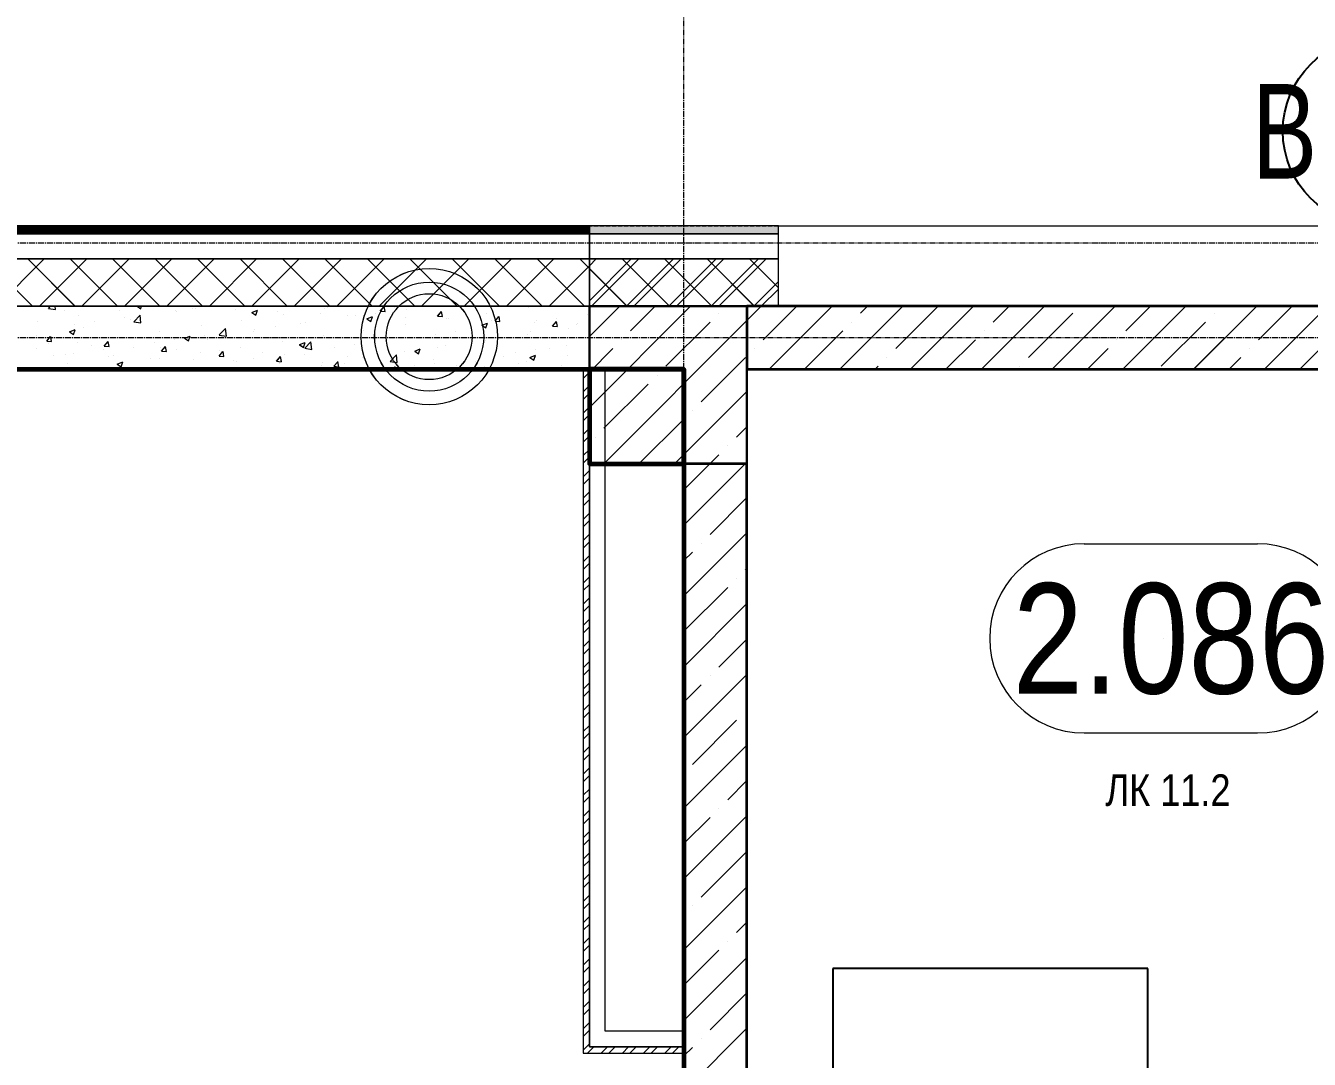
# Model space of a CAD drawing. Header units: millimetres. Extents: x 470010 to 1231400, y -134005 to 421770.
# Drawn here: x 694985 to 699058, y 4600 to 7879 of the extents above; entities that cross this region are included whole.
import ezdxf
from ezdxf.enums import TextEntityAlignment as Align

# ---------------------------------------------------------------- set-up
doc = ezdxf.new("R2010")
doc.units = ezdxf.units.MM
for name, pattern in [('CENTER2', [28.575, 19.05, -3.175, 3.175, -3.175]), ('DASHED', [19.05, 12.7, -6.35]), ('HIDDEN2', [4.7625, 3.175, -1.5875])]:
    doc.linetypes.add(name, pattern=pattern)
doc.layers.get('Defpoints').update_dxf_attribs({"color": 140})
for name, color, linetype, lineweight in [('0) шп потолок', 3, 'Continuous', 60), ('A-Wall-Open', 31, 'Continuous', 5), ('АР_Area', 5, 'Continuous', 5), ('АР_Витраж марка', 140, 'Continuous', 9), ('АР_Колонны', 70, 'Continuous', 30), ('АР_Стены ГКЛ', 1, 'Continuous', 15), ('АР_Стены ЖБ', 7, 'Continuous', 35), ('АР_Стены ПЕНОблок', 52, 'Continuous', 20), ('АР_Тонкая', 254, 'Continuous', 5), ('АР_Утеплитель', 31, 'Continuous', 0), ('АР_Штриховка', 8, 'Continuous', 0)]:
    doc.layers.add(name, color=color, linetype=linetype, lineweight=lineweight)
doc.layers.add('АР_Делит', color=120, linetype='Continuous', lineweight=0, plot=False)
doc.layers.add('РД_Витраж_проем', color=80, linetype='Continuous', lineweight=0, plot=False)
doc.layers.add('РД_Оси_100', color=7, linetype='Continuous', lineweight=0, true_color=0x525252)
doc.styles.add('Arial_09', font='ARIALN.TTF', dxfattribs={"width": 0.9})
doc.styles.add('style1', font='ARIALN.TTF')

# ---------------------------------------------------------------- blocks, each defined once
blk = doc.blocks.new('СОШ_2200_АР_ОСИ_М100_28.05.24')
at = {"layer": 'АР_Делит', "color": 251, "linetype": 'DASHED', "true_color": 0x636466}
blk.add_lwpolyline([(-355, 13145), (-355, 100855), (37145, 100855), (37145, 129155), (72745, 129155), (72745, 135155), (114955, 135155), (114955, -355)], dxfattribs=at)
at = {"layer": 'РД_Оси_100', "color": 251, "linetype": 'CENTER2', "true_color": 0x636466}
blk.add_line((24200, -6155), (24200, 139938.679), dxfattribs=at)
for points in [[(119910, 100950), (119410, 100800), (-5454.958, 100800), (-5954.958, 100950)], [(119910, 100350), (119410, 100500), (-5454.958, 100500), (-5954.958, 100350)]]:
    blk.add_lwpolyline(points, dxfattribs=at)
blk = doc.blocks.new('MOK-МаркаПом_овал_ареал')
for p, q in [((-2.75, 3), (2.75, 3)), ((-2.75, -3), (2.75, -3))]:
    blk.add_line(p, q)
for centre, radius, start, end in [((-2.75, 0), 3, 90, 270), ((2.75, 0), 3, 270, 90), ((-3.75, 0), 3.5, 0, 0.001)]:
    blk.add_arc(centre, radius, start, end)
at = {"color": 0, "style": 'style1'}
blk.add_attdef('АР-ПОМЕЩЕНИЕ:НОМЕР', text='', height=3.5, dxfattribs=at).set_placement((0, 0), align=Align.MIDDLE)
at = {"layer": 'Defpoints', "color": 2, "style": 'style1'}
blk.add_attdef('АР-ПОМЕЩЕНИЕ:НАИМЕНОВАНИЕ', text='', height=1, dxfattribs=at).set_placement((-0.094, -4.814), align=Align.MIDDLE)
blk = doc.blocks.new('МаркаВитража1')
at = {"layer": 'Defpoints'}
blk.add_circle((0, 0), 3, dxfattribs=at)
at = {"color": 0, "linetype": 'ByBlock', "lineweight": -2, "style": 'Arial_09', "width": 0.9}
blk.add_attdef('АР-ОКНО:НАИМЕНОВАНИЕ', text='', height=3, dxfattribs=at).set_placement((0, 0), align=Align.MIDDLE)
blk = doc.blocks.new('A$C9108343f')
at = {"layer": 'АР_Стены ГКЛ', "linetype": 'Continuous', "lineweight": 0, "true_color": 0x000000}
h = blk.add_hatch(dxfattribs=at)
h.set_pattern_fill('ANSI31', color=18, scale=15, style=0)
h.set_pattern_definition([(45, (-63444.083, -115658.25), (-33.67596, 33.67596), [])])
h.paths.add_polyline_path([(31035, 104985), (31055, 105005), (31055, 107155), (31035, 107155)], flags=0)
h = blk.add_hatch(dxfattribs=at)
h.set_pattern_fill('ANSI31', color=18, scale=15, style=0)
h.set_pattern_definition([(45, (-63444.083, -115658.25), (-33.67596, 33.67596), [])])
h.paths.add_polyline_path([(31355, 104985), (31355, 105005), (31055, 105005), (31035, 104985)], flags=0)
at = {"layer": 'АР_Штриховка', "linetype": 'Continuous', "lineweight": 0, "true_color": 0x000000}
h = blk.add_hatch(dxfattribs=at)
h.set_pattern_fill('_U', color=18, style=0, pattern_type=0)
h.set_pattern_definition([(360, (-63444.0832, -115658.2497), (3e-10, 1), [])])
h.paths.add_polyline_path([(31055, 107610), (31055, 107585), (31655, 107585), (31655, 107610)], flags=0)
h.paths.add_polyline_path([(35455, 107610), (35455, 107585), (44325, 107585), (44300, 107610)], flags=0)
h = blk.add_hatch(dxfattribs=at)
h.set_pattern_fill('ANSI37', color=18, scale=30, style=0)
h.set_pattern_definition([(45, (-63444.08, -115658.25), (-67.35192, 67.35192), []), (135, (-63444.08, -115658.25), (-67.35192, -67.35192), [])])
h.paths.add_polyline_path([(31055, 107505), (31055, 107355), (31655, 107355), (31655, 107505)], flags=0)
h.paths.add_polyline_path([(35455, 107505), (35455, 107355), (44555, 107355), (44405, 107505)], flags=0)
at = {"color": 18, "true_color": 0x000000}
for p, q in [((32826.9, 105254), (31826.9, 105254)), ((31826.9, 105254), (31826.9, 104854)), ((32826.9, 104854), (32826.9, 105254))]:
    blk.add_line(p, q, dxfattribs=at)
at = {"layer": '0) шп потолок'}
blk.add_lwpolyline([(13363.4, 97803.7), (13363.4, 107155.2), (31355, 107155.2), (31355, 97803.7)], dxfattribs=at)
blk.add_lwpolyline([(31355, 107155.2), (31055, 107155.2), (31055, 106855), (31355, 106855)], close=True, dxfattribs=at)
at = {"layer": 'A-Wall-Open', "color": 18, "linetype": 'Continuous', "lineweight": 15, "true_color": 0x000000}
for p, q in [((31655, 107610), (35455, 107610)), ((31655, 107355), (35455, 107355))]:
    blk.add_line(p, q, dxfattribs=at)
at = {"layer": 'АР_Делит', "color": 18, "true_color": 0x000000}
for p, q in [((31555, 97755), (31555, 107155)), ((31555, 107155), (35555, 107155)), ((31555, 97755), (31555, 107155)), ((31555, 107155), (35555, 107155))]:
    blk.add_line(p, q, dxfattribs=at)
for radius in [216.3, 173, 136.2]:
    blk.add_circle((30546.9, 107258.4), radius, dxfattribs=at)
at = {"layer": 'АР_Колонны', "color": 18, "linetype": 'HIDDEN2', "lineweight": 25, "true_color": 0x000000}
for p, q in [((31055, 107355), (31555, 107355)), ((31055, 106855), (31055, 107355)), ((31555, 107355), (31555, 106855)), ((31555, 106855), (31055, 106855))]:
    blk.add_line(p, q, dxfattribs=at)
at = {"layer": 'АР_Колонны', "color": 18, "linetype": 'Continuous', "lineweight": 15, "true_color": 0x000000}
for p, q in [((31555, 107355), (31055, 107355)), ((31055, 107355), (31055, 106855)), ((31555, 107355), (31055, 107355)), ((31055, 107355), (31055, 106855)), ((31555, 106855), (31555, 107355)), ((31555, 106855), (31555, 107355)), ((31055, 106855), (31555, 106855)), ((31055, 106855), (31555, 106855))]:
    blk.add_line(p, q, dxfattribs=at)
at = {"layer": 'АР_Стены ГКЛ', "color": 18, "linetype": 'Continuous', "lineweight": 5, "true_color": 0x000000}
for p, q in [((31055, 107155), (31035, 107155)), ((31035, 107155), (31035, 104985)), ((31105, 107155), (31055, 107155)), ((31055, 107155), (31055, 105005)), ((31055, 105005), (31055, 107155)), ((31105, 105055), (31105, 107155)), ((31355, 105055), (31105, 105055)), ((31355, 105005), (31355, 105055)), ((31035, 104985), (31355, 104985)), ((31055, 105005), (31355, 105005)), ((31355, 105005), (31055, 105005)), ((31355, 104985), (31355, 105005))]:
    blk.add_line(p, q, dxfattribs=at)
at = {"layer": 'АР_Стены ЖБ', "color": 18, "linetype": 'Continuous', "lineweight": 30, "true_color": 0x000000}
for p, q in [((31555, 107355), (31055, 107355)), ((31055, 107355), (31055, 106855)), ((31555, 106855), (31555, 107355)), ((31055, 106855), (31555, 106855))]:
    blk.add_line(p, q, dxfattribs=at)
at = {"layer": 'АР_Стены ЖБ', "color": 18, "linetype": 'Continuous', "lineweight": 35, "true_color": 0x000000}
for p, q in [((31555, 107355), (31555, 107155)), ((35755, 107355), (31555, 107355)), ((31555, 107155), (35555, 107155)), ((31555, 106855), (31355, 106855)), ((31355, 106855), (31355, 97805)), ((31555, 97805), (31555, 106855))]:
    blk.add_line(p, q, dxfattribs=at)
at = {"layer": 'АР_Стены ПЕНОблок', "color": 18, "linetype": 'Continuous', "lineweight": 20, "true_color": 0x000000}
for p, q in [((31055, 107355), (11455, 107355)), ((31055, 107155), (31055, 107355)), ((11455, 107155), (31055, 107155))]:
    blk.add_line(p, q, dxfattribs=at)
at = {"layer": 'АР_Тонкая', "color": 18, "linetype": 'Continuous', "lineweight": 5, "true_color": 0x000000}
for p, q in [((31055, 107610), (11455, 107610)), ((31055, 107585), (31055, 107610)), ((31055, 107610), (31055, 107585)), ((31655, 107610), (31055, 107610)), ((31655, 107585), (31655, 107610)), ((31055, 107585), (11455, 107585)), ((11455, 107585), (31055, 107585)), ((31055, 107505), (31055, 107585)), ((31055, 107585), (31055, 107505)), ((31655, 107585), (31055, 107585)), ((31055, 107585), (31655, 107585)), ((31655, 107505), (31655, 107585)), ((11455, 107505), (31055, 107505)), ((31055, 107505), (31655, 107505))]:
    blk.add_line(p, q, dxfattribs=at)
at = {"layer": 'АР_Утеплитель', "color": 18, "linetype": 'Continuous', "lineweight": 0, "true_color": 0x000000}
for p, q in [((31055, 107505), (11455, 107505)), ((31055, 107355), (31055, 107505)), ((31055, 107505), (31055, 107355)), ((31655, 107505), (31055, 107505)), ((31655, 107355), (31655, 107505)), ((11455, 107355), (31055, 107355)), ((31055, 107355), (31655, 107355))]:
    blk.add_line(p, q, dxfattribs=at)
at = {"layer": 'АР_Штриховка', "color": 18, "linetype": 'Continuous', "lineweight": 0, "true_color": 0x000000}
for p, q in [((11455, 107609.8), (31055, 107609.8)), ((11455, 107608.8), (31055, 107608.8)), ((11455, 107607.8), (31055, 107607.8)), ((11455, 107606.8), (31055, 107606.8)), ((11455, 107605.8), (31055, 107605.8)), ((11455, 107604.8), (31055, 107604.8)), ((11455, 107603.8), (31055, 107603.8)), ((11455, 107602.8), (31055, 107602.8)), ((11455, 107601.8), (31055, 107601.8)), ((11455, 107600.8), (31055, 107600.8)), ((11455, 107599.8), (31055, 107599.8)), ((11455, 107598.8), (31055, 107598.8)), ((11455, 107597.8), (31055, 107597.8)), ((11455, 107596.8), (31055, 107596.8)), ((11455, 107595.8), (31055, 107595.8)), ((11455, 107594.8), (31055, 107594.8)), ((11455, 107593.8), (31055, 107593.8)), ((11455, 107592.8), (31055, 107592.8)), ((11455, 107591.8), (31055, 107591.8)), ((11455, 107590.8), (31055, 107590.8)), ((11455, 107589.8), (31055, 107589.8)), ((11455, 107588.8), (31055, 107588.8)), ((11455, 107587.8), (31055, 107587.8)), ((11455, 107586.8), (31055, 107586.8)), ((11455, 107585.8), (31055, 107585.8)), ((29288.5, 107355), (29138.5, 107505)), ((29175.8, 107355), (29325.8, 107505)), ((29423.2, 107355), (29273.2, 107505)), ((29310.6, 107355), (29460.6, 107505)), ((29557.9, 107355), (29407.9, 107505)), ((29445.3, 107355), (29595.3, 107505)), ((29692.6, 107355), (29542.6, 107505)), ((29580, 107355), (29730, 107505)), ((29827.3, 107355), (29677.3, 107505)), ((29714.7, 107355), (29864.7, 107505)), ((29962, 107355), (29812, 107505)), ((29849.4, 107355), (29999.4, 107505)), ((30096.7, 107355), (29946.7, 107505)), ((29984.1, 107355), (30134.1, 107505)), ((30231.4, 107355), (30081.4, 107505)), ((30118.8, 107355), (30268.8, 107505)), ((30366.1, 107355), (30216.1, 107505)), ((30253.5, 107355), (30403.5, 107505)), ((30500.8, 107355), (30350.8, 107505)), ((30388.2, 107355), (30538.2, 107505)), ((30635.5, 107355), (30485.5, 107505)), ((30522.9, 107355), (30672.9, 107505)), ((30770.2, 107355), (30620.2, 107505)), ((30657.6, 107355), (30807.6, 107505)), ((30904.9, 107355), (30754.9, 107505)), ((30792.3, 107355), (30942.3, 107505)), ((31039.6, 107355), (30889.6, 107505)), ((30927, 107355), (31055, 107483)), ((31055, 107474.4), (31024.3, 107505)), ((29338.6, 107347.8), (29345.5, 107355)), ((29338.7, 107347.7), (29361.3, 107344.2)), ((29361.3, 107344.3), (29360, 107355)), ((29620, 107355), (29631.7, 107347.1)), ((29631.7, 107347.1), (29634.4, 107355)), ((29659.7, 107354.7), (29659.7, 107354.7)), ((29795.3, 107348.9), (29795.3, 107348.9)), ((29804.4, 107348.7), (29804.4, 107348.7)), ((30213.9, 107346.4), (30213.9, 107346.4)), ((30214.8, 107355), (30224.6, 107354.1)), ((30224.8, 107354.2), (30224.7, 107355)), ((30391.6, 107339.5), (30403.8, 107354.1)), ((30407, 107338.3), (30404.1, 107354.2)), ((30435.3, 107350.4), (30435.3, 107350.4)), ((30861.6, 107350.3), (30861.6, 107350.3)), ((29305.3, 107306.7), (29305.3, 107306.7)), ((29388.7, 107342.5), (29388.7, 107342.5)), ((29435.7, 107324.5), (29435.7, 107324.5)), ((29484.2, 107306.6), (29484.2, 107306.6)), ((29564, 107340.8), (29564, 107340.8)), ((29580.4, 107319.2), (29580.4, 107319.2)), ((29597.7, 107312.2), (29597.7, 107312.2)), ((29609.7, 107305.8), (29629.5, 107326.4)), ((29609.8, 107305.7), (29632.3, 107302.2)), ((29632.4, 107302.3), (29629.6, 107326.4)), ((29740.8, 107340.4), (29740.8, 107340.4)), ((29745.8, 107337.6), (29745.8, 107337.6)), ((29930.8, 107343.2), (29930.8, 107343.2)), ((29951.5, 107309.4), (29951.5, 107309.4)), ((29984.1, 107335.3), (29996.8, 107326.8)), ((29984.2, 107335.5), (30002, 107342.3)), ((29996.8, 107326.8), (30001.9, 107342.1)), ((30066.4, 107337.5), (30066.4, 107337.5)), ((30083.5, 107328.5), (30083.5, 107328.5)), ((30202, 107331.7), (30202, 107331.7)), ((30287.2, 107325), (30287.2, 107325)), ((30314.4, 107324.5), (30314.4, 107324.5)), ((30337.6, 107326), (30337.6, 107326)), ((30349.2, 107315.1), (30367, 107322)), ((30349.2, 107315), (30361.8, 107306.4)), ((30361.8, 107306.4), (30367, 107321.8)), ((30378, 107332.9), (30378, 107332.9)), ((30391.6, 107339.5), (30406.7, 107338.2)), ((30473.2, 107320.3), (30473.2, 107320.3)), ((30474.2, 107345.5), (30474.2, 107345.5)), ((30573.7, 107323.6), (30586, 107338.2)), ((30573.7, 107323.6), (30588.9, 107322.3)), ((30589.2, 107322.3), (30586.3, 107338.2)), ((30601.4, 107315), (30601.4, 107315)), ((30608.8, 107314.6), (30608.8, 107314.6)), ((30729.7, 107331.3), (30729.7, 107331.3)), ((30744.4, 107308.8), (30744.4, 107308.8)), ((30755.9, 107307.7), (30768.2, 107322.3)), ((30755.9, 107307.7), (30771.1, 107306.3)), ((30771.4, 107306.4), (30768.4, 107322.3)), ((30888, 107308.6), (30888, 107308.6)), ((30938.1, 107291.7), (30950.4, 107306.3)), ((30953.6, 107290.4), (30950.6, 107306.4)), ((30951.6, 107317), (30951.6, 107317)), ((31047.8, 107329.7), (31047.8, 107329.7)), ((29405.7, 107273.7), (29418.3, 107265.2)), ((29405.8, 107273.9), (29423.5, 107280.7)), ((29418.3, 107265.2), (29423.5, 107280.5)), ((29420.6, 107298.2), (29420.6, 107298.2)), ((29449.5, 107286.8), (29449.5, 107286.8)), ((29692.8, 107275.3), (29692.8, 107275.3)), ((29823.2, 107293.2), (29823.2, 107293.2)), ((29880.8, 107263.7), (29900.6, 107284.4)), ((29903.4, 107260.3), (29900.6, 107284.4)), ((29990.9, 107274.1), (29990.9, 107274.1)), ((29994.2, 107282.3), (29994.2, 107282.3)), ((30057.8, 107290.7), (30057.8, 107290.7)), ((30139.1, 107299.6), (30139.1, 107299.6)), ((30154, 107303.4), (30154, 107303.4)), ((30339.1, 107278.1), (30339.1, 107278.1)), ((30471, 107297.1), (30471, 107297.1)), ((30567.8, 107266.5), (30567.8, 107266.5)), ((30631.4, 107274.8), (30631.4, 107274.8)), ((30714.2, 107294.6), (30726.8, 107286.1)), ((30714.3, 107294.8), (30732.1, 107301.6)), ((30726.8, 107286.1), (30732, 107301.4)), ((30727.6, 107287.5), (30727.6, 107287.5)), ((30858.6, 107265.8), (30858.6, 107265.8)), ((30869.2, 107275.2), (30869.2, 107275.2)), ((30880, 107303.1), (30880, 107303.1)), ((30938.1, 107291.7), (30953.3, 107290.4)), ((30989, 107283.6), (30989, 107283.6)), ((31015.6, 107297.4), (31015.6, 107297.4)), ((31017.4, 107300.6), (31017.4, 107300.6)), ((29301.4, 107261.3), (29301.4, 107261.3)), ((29333.7, 107244.1), (29345.9, 107258.7)), ((29333.7, 107244.1), (29348.9, 107242.8)), ((29339, 107236.3), (29339, 107236.3)), ((29349.1, 107242.8), (29346.2, 107258.8)), ((29432.6, 107240), (29432.6, 107240)), ((29474.6, 107230.6), (29474.6, 107230.6)), ((29515.9, 107228.2), (29528.1, 107242.8)), ((29515.9, 107228.2), (29531.1, 107226.8)), ((29531.3, 107226.9), (29528.4, 107242.8)), ((29560.9, 107256.3), (29560.9, 107256.3)), ((29610.2, 107224.9), (29610.2, 107224.9)), ((29674, 107240.2), (29674, 107240.2)), ((29698.1, 107212.2), (29710.3, 107226.8)), ((29713.5, 107211), (29710.6, 107226.9)), ((29737.6, 107248.6), (29737.6, 107248.6)), ((29770.7, 107253.4), (29783.3, 107244.9)), ((29770.8, 107253.6), (29788.6, 107260.4)), ((29783.4, 107244.8), (29788.5, 107260.2)), ((29833.8, 107261.2), (29833.8, 107261.2)), ((29842.8, 107248.7), (29842.8, 107248.7)), ((29880.8, 107263.6), (29903.4, 107260.1)), ((29948.4, 107224.9), (29948.4, 107224.9)), ((30080.4, 107243.9), (30080.4, 107243.9)), ((30135.7, 107233), (30148.4, 107224.5)), ((30135.8, 107233.2), (30153.6, 107240)), ((30148.4, 107224.5), (30153.5, 107239.9)), ((30151.9, 107221.7), (30171.6, 107242.3)), ((30174.5, 107218.2), (30171.7, 107242.3)), ((30210.8, 107261.8), (30210.8, 107261.8)), ((30247.6, 107224.3), (30247.6, 107224.3)), ((30311.2, 107232.7), (30311.2, 107232.7)), ((30407.4, 107245.3), (30407.4, 107245.3)), ((30573, 107224.3), (30573, 107224.3)), ((30598.3, 107230.5), (30598.3, 107230.5)), ((30721.1, 107249.7), (30721.1, 107249.7)), ((30726.6, 107246.7), (30726.6, 107246.7)), ((30981, 107229.5), (30981, 107229.5)), ((29302.2, 107222.1), (29302.2, 107222.1)), ((29353.8, 107198), (29353.8, 107198)), ((29392.6, 107202.2), (29392.6, 107202.2)), ((29417.4, 107206.4), (29417.4, 107206.4)), ((29513.6, 107219.1), (29513.6, 107219.1)), ((29528.2, 107196.5), (29528.2, 107196.5)), ((29546.6, 107197.9), (29546.6, 107197.9)), ((29663.8, 107190.7), (29663.8, 107190.7)), ((29689.7, 107190.7), (29689.7, 107190.7)), ((29694.7, 107223.3), (29694.7, 107223.3)), ((29698.1, 107212.2), (29713.3, 107210.9)), ((29745.8, 107219.1), (29745.8, 107219.1)), ((29799.3, 107185), (29799.3, 107185)), ((29820.1, 107208.6), (29820.1, 107208.6)), ((29880.3, 107196.3), (29892.5, 107210.9)), ((29880.3, 107196.3), (29895.4, 107195)), ((29881.4, 107213.4), (29881.4, 107213.4)), ((29895.7, 107195), (29892.8, 107210.9)), ((29991, 107190.5), (29991, 107190.5)), ((30017, 107207.7), (30017, 107207.7)), ((30062.4, 107180.4), (30074.7, 107195)), ((30077.9, 107179.1), (30074.9, 107195)), ((30087.2, 107203.2), (30087.2, 107203.2)), ((30151.9, 107221.6), (30174.5, 107218.1)), ((30152.6, 107202), (30152.6, 107202)), ((30288.2, 107196.2), (30288.2, 107196.2)), ((30336, 107193.5), (30336, 107193.5)), ((30422.9, 107179.7), (30442.7, 107200.3)), ((30423.7, 107190.5), (30423.7, 107190.5)), ((30424.8, 107198.9), (30424.8, 107198.9)), ((30445.6, 107176.2), (30442.8, 107200.3)), ((30467.9, 107212.6), (30467.9, 107212.6)), ((30500.8, 107212.7), (30513.4, 107204.2)), ((30500.9, 107212.9), (30518.6, 107219.7)), ((30513.4, 107204.2), (30518.6, 107219.5)), ((30559.3, 107184.8), (30559.3, 107184.8)), ((30660.8, 107187.3), (30660.8, 107187.3)), ((30782, 107194), (30782, 107194)), ((30821.2, 107208.4), (30821.2, 107208.4)), ((30865.8, 107192.3), (30878.4, 107183.8)), ((30865.9, 107192.5), (30883.7, 107199.4)), ((30878.5, 107183.8), (30883.6, 107199.2)), ((30884.8, 107216.8), (30884.8, 107216.8)), ((30930.1, 107219.4), (30930.1, 107219.4)), ((30985.9, 107199.1), (30985.9, 107199.1)), ((29398.4, 107172.4), (29398.4, 107172.4)), ((29429.5, 107155.4), (29429.5, 107155.4)), ((29557.3, 107171.5), (29569.9, 107162.9)), ((29557.4, 107171.6), (29575.2, 107178.5)), ((29557.8, 107171.7), (29557.8, 107171.7)), ((29569.9, 107162.9), (29575.1, 107178.3)), ((29767, 107161), (29767, 107161)), ((29927.4, 107182.2), (29927.4, 107182.2)), ((29932.1, 107155), (29940.2, 107158.1)), ((29934.9, 107179.3), (29934.9, 107179.3)), ((29939.1, 107155), (29940.1, 107157.9)), ((30062.4, 107180.4), (30077.6, 107179)), ((30070.5, 107173.6), (30070.5, 107173.6)), ((30077.3, 107159.4), (30077.3, 107159.4)), ((30206.1, 107167.8), (30206.1, 107167.8)), ((30207.7, 107177.3), (30207.7, 107177.3)), ((30244.6, 107164.4), (30256.9, 107179)), ((30244.6, 107164.4), (30259.8, 107163.1)), ((30260.1, 107163.1), (30257.1, 107179.1)), ((30276.7, 107173.4), (30276.7, 107173.4)), ((30341.7, 107162.1), (30341.7, 107162.1)), ((30423, 107179.5), (30445.6, 107176)), ((30432.3, 107155), (30439.1, 107163.1)), ((30440.8, 107155), (30439.3, 107163.1)), ((30477.3, 107156.4), (30477.3, 107156.4)), ((30501, 107166.3), (30501, 107166.3)), ((30564.6, 107174.7), (30564.6, 107174.7)), ((30633.8, 107168.5), (30633.8, 107168.5)), ((30694.9, 107179), (30694.9, 107179)), ((30710.7, 107155), (30713.8, 107158.2)), ((30714.3, 107155), (30713.9, 107158.2)), ((30723.5, 107162.2), (30723.5, 107162.2)), ((30830.5, 107173.3), (30830.5, 107173.3)), ((30855.5, 107181.2), (30855.5, 107181.2)), ((30966.1, 107167.6), (30966.1, 107167.6))]:
    blk.add_line(p, q, dxfattribs=at)
at = {"layer": 'АР_Штриховка', "color": 18, "linetype": 'Continuous', "lineweight": 5, "true_color": 0x000000}
for p, q in [((31055, 107258.5), (31151.5, 107355)), ((31055, 107033.9), (31376, 107355)), ((31185.4, 107276.6), (31263.8, 107355)), ((31555, 107309.4), (31600.5, 107355)), ((31606.3, 107248.5), (31712.8, 107355)), ((31625, 107155), (31825, 107355)), ((31849.5, 107155), (32049.5, 107355)), ((31915, 107332.7), (31937.3, 107355)), ((32027.3, 107220.5), (32161.8, 107355)), ((32074, 107155), (32274, 107355)), ((32298.5, 107155), (32498.5, 107355)), ((32336, 107304.7), (32386.3, 107355)), ((32523, 107155), (32723, 107355)), ((32747.6, 107155), (32947.6, 107355)), ((32756.9, 107276.6), (32835.3, 107355)), ((32972.1, 107155), (33172.1, 107355)), ((33177.9, 107248.5), (33284.3, 107355)), ((33196.6, 107155), (33396.6, 107355)), ((31100.5, 106855), (31555, 107309.4)), ((31466, 107332.7), (31466, 107332.7)), ((32448.2, 107192.4), (32588.5, 107332.7)), ((33037.5, 107332.7), (33037.5, 107332.7)), ((31297.6, 107164.4), (31437.9, 107304.7)), ((31737.3, 107155), (31858.9, 107276.6)), ((31886.9, 107304.7), (31886.9, 107304.7)), ((32307.9, 107276.6), (32307.9, 107276.6)), ((32869.2, 107164.4), (33009.5, 107304.7)), ((33308.8, 107155), (33430.4, 107276.6)), ((31157.3, 107248.5), (31157.3, 107248.5)), ((32186.3, 107155), (32279.8, 107248.5)), ((32728.8, 107248.5), (32728.8, 107248.5)), ((31055, 107146.2), (31129.2, 107220.5)), ((31409.9, 107052.1), (31550.2, 107192.4)), ((31578.3, 107220.5), (31578.3, 107220.5)), ((31999.2, 107192.4), (31999.2, 107192.4)), ((32635.3, 107155), (32700.8, 107220.5)), ((33084.3, 107155), (33121.7, 107192.4)), ((33149.8, 107220.5), (33149.8, 107220.5)), ((31961.8, 107155), (31971.1, 107164.4)), ((32420.2, 107164.4), (32420.2, 107164.4)), ((31101.2, 106967.9), (31241.5, 107108.2)), ((31269.6, 107136.3), (31269.6, 107136.3)), ((31325, 106855), (31555, 107084.9)), ((31381.8, 107024), (31381.8, 107024)), ((31213.4, 106855.7), (31353.7, 106996)), ((31073.1, 106939.8), (31073.1, 106939.8)), ((31522.1, 106939.8), (31555, 106972.7)), ((31494.1, 106911.8), (31494.1, 106911.8)), ((31437.3, 106855), (31466, 106883.7)), ((31549.5, 106855), (31555, 106860.4)), ((31355, 106660.4), (31549.5, 106855)), ((31355, 106772.7), (31437.3, 106855)), ((31437.9, 106631.2), (31555, 106748.2)), ((31355, 106435.9), (31555, 106635.9)), ((31355, 106548.2), (31381.8, 106575)), ((31409.9, 106603.1), (31409.9, 106603.1)), ((31550.2, 106518.9), (31555, 106523.7)), ((31355, 106323.7), (31494.1, 106462.8)), ((31522.1, 106490.8), (31522.1, 106490.8)), ((31355, 106211.4), (31555, 106411.4)), ((31466, 106210.2), (31555, 106299.2)), ((31355, 105986.9), (31555, 106186.9)), ((31437.9, 106182.1), (31437.9, 106182.1)), ((31355, 106099.2), (31409.9, 106154.1)), ((31550.2, 106069.9), (31550.2, 106069.9)), ((31381.8, 105901.5), (31522.1, 106041.8)), ((31355, 105762.4), (31555, 105962.4)), ((31494.1, 105789.3), (31555, 105850.1)), ((31466, 105761.2), (31466, 105761.2)), ((31355, 105537.9), (31555, 105737.9)), ((31355, 105650.1), (31437.9, 105733.1)), ((31409.9, 105480.6), (31550.2, 105620.9)), ((31355, 105313.4), (31555, 105513.4)), ((31381.8, 105452.5), (31381.8, 105452.5)), ((31522.1, 105368.3), (31555, 105401.1)), ((31355, 105201.1), (31466, 105312.2)), ((31494.1, 105340.2), (31494.1, 105340.2)), ((31355, 105088.9), (31555, 105288.9)), ((31437.9, 105059.6), (31555, 105176.6)), ((31355, 104864.4), (31555, 105064.4)), ((31409.9, 105031.5), (31409.9, 105031.5)), ((31355, 104976.6), (31381.8, 105003.5))]:
    blk.add_line(p, q, dxfattribs=at)
at = {"layer": 'РД_Витраж_проем', "color": 18, "linetype": 'Continuous', "lineweight": 15, "true_color": 0x000000}
for p, q in [((31655, 107610), (35455, 107610)), ((31655, 107355), (35455, 107355))]:
    blk.add_line(p, q, dxfattribs=at)
at = {"layer": 'АР_Area', "color": 18, "linetype": 'Continuous', "lineweight": 15, "true_color": 0x000000, "xscale": 100, "yscale": 100, "zscale": 100}
blk.add_blockref('MOK-МаркаПом_овал_ареал', (32900.1, 106301.3), dxfattribs=at).add_auto_attribs({'АР-ПОМЕЩЕНИЕ:НОМЕР': '2.086', 'АР-ПОМЕЩЕНИЕ:НАИМЕНОВАНИЕ': 'ЛК 11.2'})
at = {"layer": 'АР_Витраж марка', "color": 18, "linetype": 'Continuous', "lineweight": 15, "true_color": 0x000000, "xscale": 100, "yscale": 100, "zscale": 100}
blk.add_blockref('МаркаВитража1', (33555, 107910), dxfattribs=at).add_auto_attribs({'АР-ОКНО:НАИМЕНОВАНИЕ': 'Вт-11'})
at = {"layer": 'РД_Оси_100'}
blk.add_blockref('СОШ_2200_АР_ОСИ_М100_28.05.24', (7155, 6755), dxfattribs=at)
at = {"layer": 'Defpoints', "color": 18, "true_color": 0x000000, "style": 'style1'}
for p in [(143949.3, 316089.1), (143975, 281639.5), (143890.4, 273244.7), (143840, 264276.8), (143967.8, 254892.4), (12252, 104178.1), (12382.6, 96023.1)]:
    blk.add_attdef('АР-ПОМЕЩЕНИЕ:НАИМЕНОВАНИЕ', text='', height=100, dxfattribs=at).set_placement(p, align=Align.MIDDLE)
at = {"layer": 'Defpoints', "color": 18, "true_color": 0x000000, "style": 'style1', "flags": 8}
for p in [(143951.3, 279099.1), (143848.3, 269251.1), (143875.3, 260094.2), (144049.7, 250824.7), (163419.3, 238153.4), (155897.5, 237966), (183037.2, 237966), (143342.9, 237876.2)]:
    blk.add_attdef('АР-ПОМЕЩЕНИЕ:НАИМЕНОВАНИЕ', text='', height=100, dxfattribs=at).set_placement(p, align=Align.MIDDLE)

msp = doc.modelspace()

# ---------------------------------------------------------------- hatches: boundary and pattern name
at = {"layer": '0) шп потолок'}
h = msp.add_hatch(dxfattribs=at)
h.set_pattern_fill('ANSI31', color=3, scale=333)
h.paths.add_polyline_path([(714593.57, 6788.758), (712723.57, 6788.758), (712723.57, 6488.758), (712473.57, 6488.758), (712473.57, 3788.758), (712473.57, 2938.758), (712723.57, 2938.758), (712723.57, 2438.758), (712473.57, 2438.758), (712473.57, -2461.242), (712723.57, -2461.242), (712723.57, -2961.242), (714593.57, -2961.242)])
h.paths.add_polyline_path([(712753.57, 6599.212, -1), (712999.455, 6599.212, -1)], flags=16)
h.paths.add_polyline_path([(718363.57, -3011.242), (718273.57, -3011.242), (714593.57, -3011.242), (712723.57, -2961.242), (712723.57, -2989.526), (711945.1, -2989.526), (711323.57, -2961.242), (710019.577, -2961.242), (708193.571, -2961.242), (706723.57, -2961.242), (706223.57, -2961.242), (706223.57, -2811.242), (704923.57, -2811.242), (704883.7, -2811.242), (704523.57, -2811.242), (702823.57, -2811.242), (701473.57, -2811.242), (697285.158, -2811.242), (697273.57, -2822.83), (697273.57, -3061.242), (696773.57, -3061.242), (696773.57, -2811.242), (696273.57, -2811.242), (694673.57, -2811.242), (692773.57, -2811.242), (692773.57, -3211.242), (692773.57, -4811.242), (692773.57, -6211.242), (693537.728, -6211.242), (695721.755, -6211.242), (696873.57, -6211.242), (697073.57, -6211.242), (697073.57, -5011.242), (700673.57, -5011.242), (702713.57, -5011.242), (704009.577, -5011.242), (706223.57, -5011.242), (706723.573, -5011.242), (708123.57, -5011.242), (709453.57, -5011.242), (709683.57, -5011.242), (710983.57, -5011.242), (712223.57, -5011.242), (712773.57, -5011.242), (714142.501, -5011.242), (718363.57, -5011.242), (718363.57, -4711.242)])
h.paths.add_polyline_path([(717877.889, -3302.242), (717877.889, -3085.57), (718297.563, -3085.57), (718297.563, -3302.242)], flags=16)
h.paths.add_polyline_path([(717876.889, -4728.57), (718296.563, -4728.57), (718296.563, -4945.242), (717876.889, -4945.242)], flags=16)
at = {"layer": 'АР_Стены ГКЛ', "linetype": 'Continuous', "lineweight": 0, "true_color": 0x000000}
h = msp.add_hatch(dxfattribs=at)
h.set_pattern_fill('ANSI31', color=18, scale=15, style=0)
h.set_pattern_definition([(45, (602274.53, -216024.49), (-33.67596, 33.67596), [])])
h.paths.add_polyline_path([(696753.57, 4618.758), (696773.57, 4638.758), (696773.57, 6788.758), (696753.57, 6788.758)], flags=0)
h = msp.add_hatch(dxfattribs=at)
h.set_pattern_fill('ANSI31', color=18, scale=15, style=0)
h.set_pattern_definition([(45, (602274.53, -216024.49), (-33.67596, 33.67596), [])])
h.paths.add_polyline_path([(697073.57, 4618.758), (697073.57, 4638.758), (696773.57, 4638.758), (696753.57, 4618.758)], flags=0)
at = {"layer": 'АР_Штриховка', "linetype": 'Continuous', "lineweight": 0, "true_color": 0x000000}
h = msp.add_hatch(dxfattribs=at)
h.set_pattern_fill('_U', color=18, style=0, pattern_type=0)
h.set_pattern_definition([(360, (602274.5291, -216024.4918), (3e-10, 1), [])])
h.paths.add_polyline_path([(696773.57, 7243.758), (696773.57, 7218.758), (697373.57, 7218.758), (697373.57, 7243.758)], flags=0)
h.paths.add_polyline_path([(701173.57, 7243.758), (701173.57, 7218.758), (710043.57, 7218.758), (710018.57, 7243.758)], flags=0)
h = msp.add_hatch(dxfattribs=at)
h.set_pattern_fill('ANSI37', color=18, scale=30, style=0)
h.set_pattern_definition([(45, (602274.53, -216024.49), (-67.35192, 67.35192), []), (135, (602274.53, -216024.49), (-67.35192, -67.35192), [])])
h.paths.add_polyline_path([(696773.57, 7138.758), (696773.57, 6988.758), (697373.57, 6988.758), (697373.57, 7138.758)], flags=0)
h.paths.add_polyline_path([(701173.57, 7138.758), (701173.57, 6988.758), (710273.57, 6988.758), (710123.57, 7138.758)], flags=0)

# ---------------------------------------------------------------- linework, layer by layer
at = {"color": 18, "true_color": 0x000000}
for p, q in [((698545.561, 4887.719), (697545.561, 4887.719)), ((697545.561, 4887.719), (697545.561, 4487.719)), ((698545.561, 4487.719), (698545.561, 4887.719))]:
    msp.add_line(p, q, dxfattribs=at)
at = {"layer": '0) шп потолок'}
msp.add_lwpolyline([(679082.014, -2562.566), (679082.014, 6788.994), (697073.57, 6788.994), (697073.57, -2562.566)], dxfattribs=at)
msp.add_lwpolyline([(697073.57, 6788.994), (696773.57, 6788.994), (696773.57, 6488.758), (697073.57, 6488.758)], close=True, dxfattribs=at)
at = {"layer": 'A-Wall-Open', "color": 18, "linetype": 'Continuous', "lineweight": 15, "true_color": 0x000000}
for p, q in [((697373.57, 7243.758), (701173.57, 7243.758)), ((697373.57, 6988.758), (701173.57, 6988.758))]:
    msp.add_line(p, q, dxfattribs=at)
at = {"layer": 'АР_Делит', "color": 18, "true_color": 0x000000}
for p, q in [((697273.57, -2611.242), (697273.57, 6788.758)), ((697273.57, 6788.758), (701273.57, 6788.758)), ((697273.57, -2611.242), (697273.57, 6788.758)), ((697273.57, 6788.758), (701273.57, 6788.758))]:
    msp.add_line(p, q, dxfattribs=at)
for radius in [216.336, 173.036, 136.212]:
    msp.add_circle((696265.49, 6892.145), radius, dxfattribs=at)
at = {"layer": 'АР_Колонны', "color": 18, "linetype": 'HIDDEN2', "lineweight": 25, "true_color": 0x000000}
for p, q in [((696773.57, 6988.758), (697273.57, 6988.758)), ((696773.57, 6488.758), (696773.57, 6988.758)), ((697273.57, 6988.758), (697273.57, 6488.758)), ((697273.57, 6488.758), (696773.57, 6488.758))]:
    msp.add_line(p, q, dxfattribs=at)
at = {"layer": 'АР_Колонны', "color": 18, "linetype": 'Continuous', "lineweight": 15, "true_color": 0x000000}
for p, q in [((697273.57, 6988.758), (696773.57, 6988.758)), ((696773.57, 6988.758), (696773.57, 6488.758)), ((697273.57, 6988.758), (696773.57, 6988.758)), ((696773.57, 6988.758), (696773.57, 6488.758)), ((697273.57, 6488.758), (697273.57, 6988.758)), ((697273.57, 6488.758), (697273.57, 6988.758)), ((696773.57, 6488.758), (697273.57, 6488.758)), ((696773.57, 6488.758), (697273.57, 6488.758))]:
    msp.add_line(p, q, dxfattribs=at)
at = {"layer": 'АР_Стены ГКЛ', "color": 18, "linetype": 'Continuous', "lineweight": 5, "true_color": 0x000000}
for p, q in [((696773.57, 6788.758), (696753.57, 6788.758)), ((696753.57, 6788.758), (696753.57, 4618.758)), ((696823.57, 6788.758), (696773.57, 6788.758)), ((696773.57, 6788.758), (696773.57, 4638.758)), ((696773.57, 4638.758), (696773.57, 6788.758)), ((696823.57, 4688.758), (696823.57, 6788.758)), ((697073.57, 4688.758), (696823.57, 4688.758)), ((697073.57, 4638.758), (697073.57, 4688.758)), ((696753.57, 4618.758), (697073.57, 4618.758)), ((696773.57, 4638.758), (697073.57, 4638.758)), ((697073.57, 4638.758), (696773.57, 4638.758)), ((697073.57, 4618.758), (697073.57, 4638.758))]:
    msp.add_line(p, q, dxfattribs=at)
at = {"layer": 'АР_Стены ЖБ', "color": 18, "linetype": 'Continuous', "lineweight": 30, "true_color": 0x000000}
for p, q in [((697273.57, 6988.758), (696773.57, 6988.758)), ((696773.57, 6988.758), (696773.57, 6488.758)), ((697273.57, 6488.758), (697273.57, 6988.758)), ((696773.57, 6488.758), (697273.57, 6488.758))]:
    msp.add_line(p, q, dxfattribs=at)
at = {"layer": 'АР_Стены ЖБ', "color": 18, "linetype": 'Continuous', "lineweight": 35, "true_color": 0x000000}
for p, q in [((697273.57, 6988.758), (697273.57, 6788.758)), ((701473.57, 6988.758), (697273.57, 6988.758)), ((697273.57, 6788.758), (701273.57, 6788.758)), ((697273.57, 6488.758), (697073.57, 6488.758)), ((697073.57, 6488.758), (697073.57, -2561.242)), ((697273.57, -2561.242), (697273.57, 6488.758))]:
    msp.add_line(p, q, dxfattribs=at)
at = {"layer": 'АР_Стены ПЕНОблок', "color": 18, "linetype": 'Continuous', "lineweight": 20, "true_color": 0x000000}
for p, q in [((696773.57, 6988.758), (677173.57, 6988.758)), ((696773.57, 6788.758), (696773.57, 6988.758)), ((677173.57, 6788.758), (696773.57, 6788.758))]:
    msp.add_line(p, q, dxfattribs=at)
at = {"layer": 'АР_Тонкая', "color": 18, "linetype": 'Continuous', "lineweight": 5, "true_color": 0x000000}
for p, q in [((696773.57, 7243.758), (677173.57, 7243.758)), ((696773.57, 7218.758), (677173.57, 7218.758)), ((677173.57, 7218.758), (696773.57, 7218.758)), ((696773.57, 7218.758), (696773.57, 7243.758)), ((696773.57, 7243.758), (696773.57, 7218.758)), ((697373.57, 7243.758), (696773.57, 7243.758)), ((696773.57, 7138.758), (696773.57, 7218.758)), ((696773.57, 7218.758), (696773.57, 7138.758)), ((697373.57, 7218.758), (696773.57, 7218.758)), ((696773.57, 7218.758), (697373.57, 7218.758)), ((697373.57, 7218.758), (697373.57, 7243.758)), ((697373.57, 7138.758), (697373.57, 7218.758)), ((677173.57, 7138.758), (696773.57, 7138.758)), ((696773.57, 7138.758), (697373.57, 7138.758))]:
    msp.add_line(p, q, dxfattribs=at)
at = {"layer": 'АР_Утеплитель', "color": 18, "linetype": 'Continuous', "lineweight": 0, "true_color": 0x000000}
for p, q in [((696773.57, 7138.758), (677173.57, 7138.758)), ((696773.57, 6988.758), (696773.57, 7138.758)), ((696773.57, 7138.758), (696773.57, 6988.758)), ((697373.57, 7138.758), (696773.57, 7138.758)), ((697373.57, 6988.758), (697373.57, 7138.758)), ((677173.57, 6988.758), (696773.57, 6988.758)), ((696773.57, 6988.758), (697373.57, 6988.758))]:
    msp.add_line(p, q, dxfattribs=at)
at = {"layer": 'АР_Штриховка', "color": 18, "linetype": 'Continuous', "lineweight": 0, "true_color": 0x000000}
for p, q in [((677173.57, 7243.508), (696773.57, 7243.508)), ((677173.57, 7242.508), (696773.57, 7242.508)), ((677173.57, 7241.508), (696773.57, 7241.508)), ((677173.57, 7240.508), (696773.57, 7240.508)), ((677173.57, 7239.508), (696773.57, 7239.508)), ((677173.57, 7238.508), (696773.57, 7238.508)), ((677173.57, 7237.508), (696773.57, 7237.508)), ((677173.57, 7236.508), (696773.57, 7236.508)), ((677173.57, 7235.508), (696773.57, 7235.508)), ((677173.57, 7234.508), (696773.57, 7234.508)), ((677173.57, 7233.508), (696773.57, 7233.508)), ((677173.57, 7232.508), (696773.57, 7232.508)), ((677173.57, 7231.508), (696773.57, 7231.508)), ((677173.57, 7230.508), (696773.57, 7230.508)), ((677173.57, 7229.508), (696773.57, 7229.508)), ((677173.57, 7228.508), (696773.57, 7228.508)), ((677173.57, 7227.508), (696773.57, 7227.508)), ((677173.57, 7226.508), (696773.57, 7226.508)), ((677173.57, 7225.508), (696773.57, 7225.508)), ((677173.57, 7224.508), (696773.57, 7224.508)), ((677173.57, 7223.508), (696773.57, 7223.508)), ((677173.57, 7222.508), (696773.57, 7222.508)), ((677173.57, 7221.508), (696773.57, 7221.508)), ((677173.57, 7220.508), (696773.57, 7220.508)), ((677173.57, 7219.508), (696773.57, 7219.508)), ((695007.085, 6988.758), (694857.085, 7138.758)), ((694894.46, 6988.758), (695044.46, 7138.758)), ((695141.789, 6988.758), (694991.789, 7138.758)), ((695029.164, 6988.758), (695179.164, 7138.758)), ((695276.492, 6988.758), (695126.492, 7138.758)), ((695163.868, 6988.758), (695313.868, 7138.758)), ((695411.196, 6988.758), (695261.196, 7138.758)), ((695298.571, 6988.758), (695448.571, 7138.758)), ((695545.9, 6988.758), (695395.9, 7138.758)), ((695433.275, 6988.758), (695583.275, 7138.758)), ((695680.604, 6988.758), (695530.604, 7138.758)), ((695567.979, 6988.758), (695717.979, 7138.758)), ((695815.308, 6988.758), (695665.308, 7138.758)), ((695702.683, 6988.758), (695852.683, 7138.758)), ((695950.012, 6988.758), (695800.012, 7138.758)), ((695837.387, 6988.758), (695987.387, 7138.758)), ((696084.715, 6988.758), (695934.715, 7138.758)), ((695972.091, 6988.758), (696122.091, 7138.758)), ((696219.419, 6988.758), (696069.419, 7138.758)), ((696106.794, 6988.758), (696256.794, 7138.758)), ((696354.123, 6988.758), (696204.123, 7138.758)), ((696241.498, 6988.758), (696391.498, 7138.758)), ((696488.827, 6988.758), (696338.827, 7138.758)), ((696376.202, 6988.758), (696526.202, 7138.758)), ((696623.531, 6988.758), (696473.531, 7138.758)), ((696510.906, 6988.758), (696660.906, 7138.758)), ((696758.235, 6988.758), (696608.235, 7138.758)), ((696773.57, 7108.126), (696742.938, 7138.758)), ((696645.61, 6988.758), (696773.57, 7116.718)), ((695057.234, 6981.588), (695064.114, 6988.758)), ((695057.292, 6981.466), (695079.882, 6977.962)), ((695079.902, 6978.093), (695078.661, 6988.758)), ((695338.651, 6988.758), (695350.34, 6980.874)), ((695350.357, 6980.868), (695353.004, 6988.758)), ((695702.736, 6969.053), (695715.371, 6960.531)), ((695702.82, 6969.237), (695720.604, 6976.064)), ((695715.388, 6960.526), (695720.538, 6975.875)), ((695933.386, 6988.758), (695943.173, 6987.902)), ((695943.439, 6987.95), (695943.29, 6988.758)), ((696110.176, 6973.291), (696125.358, 6971.962)), ((696110.177, 6973.296), (696122.422, 6987.89)), ((696125.623, 6972.011), (696122.686, 6987.933)), ((696292.361, 6957.357), (696304.606, 6971.95)), ((696307.807, 6956.072), (696304.871, 6971.993)), ((695328.313, 6939.545), (695348.097, 6960.164)), ((695328.371, 6939.424), (695350.96, 6935.92)), ((695350.981, 6936.051), (695348.174, 6960.173)), ((696067.767, 6948.711), (696080.401, 6940.189)), ((696067.85, 6948.895), (696085.635, 6955.722)), ((696080.418, 6940.183), (696085.569, 6955.532)), ((696292.361, 6957.352), (696307.543, 6956.023)), ((696432.798, 6928.369), (696445.432, 6919.847)), ((696432.881, 6928.553), (696450.666, 6935.38)), ((696445.449, 6919.841), (696450.599, 6935.19)), ((696474.545, 6941.413), (696489.727, 6940.084)), ((696474.546, 6941.418), (696486.791, 6956.011)), ((696489.992, 6940.133), (696487.055, 6956.054)), ((696656.73, 6925.473), (696671.912, 6924.145)), ((696656.731, 6925.479), (696668.976, 6940.072)), ((696672.176, 6924.194), (696669.239, 6940.115)), ((695052.312, 6877.874), (695064.557, 6892.467)), ((695067.762, 6876.589), (695064.825, 6892.511)), ((695124.289, 6907.473), (695136.923, 6898.951)), ((695124.372, 6907.657), (695142.157, 6914.484)), ((695136.94, 6898.945), (695142.091, 6914.294)), ((695489.32, 6887.131), (695501.954, 6878.609)), ((695489.403, 6887.315), (695507.188, 6894.141)), ((695501.971, 6878.603), (695507.121, 6893.952)), ((695599.392, 6897.503), (695619.176, 6918.122)), ((695599.449, 6897.382), (695622.039, 6893.878)), ((695622.06, 6894.009), (695619.253, 6918.131)), ((695052.311, 6877.868), (695067.493, 6876.54)), ((695234.496, 6861.929), (695249.678, 6860.601)), ((695234.497, 6861.935), (695246.742, 6876.528)), ((695249.946, 6860.65), (695247.009, 6876.572)), ((695416.681, 6845.996), (695428.926, 6860.589)), ((695416.681, 6845.99), (695431.863, 6844.662)), ((695432.13, 6844.711), (695429.193, 6860.632)), ((695598.866, 6830.057), (695611.111, 6844.65)), ((695614.314, 6828.772), (695611.377, 6844.693)), ((695854.351, 6866.788), (695866.985, 6858.266)), ((695854.434, 6866.972), (695872.219, 6873.799)), ((695867.002, 6858.261), (695872.152, 6873.61)), ((695870.471, 6855.461), (695890.255, 6876.08)), ((695870.528, 6855.34), (695893.118, 6851.836)), ((695893.138, 6851.966), (695890.332, 6876.089)), ((696219.381, 6846.446), (696232.016, 6837.924)), ((696219.465, 6846.63), (696237.25, 6853.457)), ((696232.033, 6837.918), (696237.183, 6853.267)), ((695275.903, 6805.208), (695288.538, 6796.686)), ((695275.987, 6805.392), (695293.771, 6812.219)), ((695288.555, 6796.68), (695293.705, 6812.029)), ((695598.865, 6830.051), (695614.047, 6828.723)), ((695781.05, 6814.112), (695796.232, 6812.784)), ((695781.051, 6814.118), (695793.296, 6828.711)), ((695796.498, 6812.833), (695793.561, 6828.754)), ((695963.235, 6798.179), (695975.48, 6812.772)), ((695978.682, 6796.893), (695975.745, 6812.815)), ((696141.55, 6813.418), (696161.334, 6834.037)), ((696141.607, 6813.298), (696164.197, 6809.794)), ((696164.217, 6809.924), (696161.411, 6834.046)), ((696584.412, 6826.103), (696597.047, 6817.581)), ((696584.496, 6826.288), (696602.28, 6833.115)), ((696597.064, 6817.576), (696602.214, 6832.925)), ((695650.678, 6788.758), (695658.802, 6791.876)), ((695657.753, 6788.758), (695658.736, 6791.687)), ((695963.235, 6798.173), (695978.417, 6796.845)), ((696150.889, 6788.758), (696157.665, 6796.833)), ((696159.427, 6788.758), (696157.929, 6796.876)), ((696429.307, 6788.758), (696432.413, 6791.995)), ((696432.867, 6788.758), (696432.49, 6792.004))]:
    msp.add_line(p, q, dxfattribs=at)
at = {"layer": 'АР_Штриховка', "color": 18, "linetype": 'Continuous', "lineweight": 5, "true_color": 0x000000}
for p, q in [((696773.57, 6892.212), (696870.116, 6988.758)), ((696773.57, 6667.705), (697094.623, 6988.758)), ((696903.978, 6910.366), (696982.37, 6988.758)), ((697273.57, 6943.199), (697319.129, 6988.758)), ((697324.928, 6882.303), (697431.382, 6988.758)), ((697343.635, 6788.758), (697543.635, 6988.758)), ((697568.142, 6788.758), (697768.142, 6988.758)), ((697633.624, 6966.493), (697655.889, 6988.758)), ((697745.877, 6854.24), (697880.395, 6988.758)), ((697792.648, 6788.758), (697992.648, 6988.758)), ((698017.155, 6788.758), (698217.155, 6988.758)), ((698054.573, 6938.43), (698104.902, 6988.758)), ((698166.827, 6826.177), (698307.143, 6966.493)), ((698241.661, 6788.758), (698441.661, 6988.758)), ((698466.167, 6788.758), (698666.167, 6988.758)), ((698475.523, 6910.366), (698553.914, 6988.758)), ((698690.674, 6788.758), (698890.674, 6988.758)), ((698896.472, 6882.303), (699002.927, 6988.758)), ((698915.18, 6788.758), (699115.18, 6988.758)), ((696819.129, 6488.758), (697273.57, 6943.199)), ((697016.231, 6798.113), (697156.548, 6938.43)), ((698587.776, 6798.113), (698728.093, 6938.43)), ((697455.889, 6788.758), (697577.497, 6910.366)), ((697904.902, 6788.758), (697998.447, 6882.303)), ((699027.434, 6788.758), (699149.042, 6910.366)), ((696773.57, 6779.958), (696847.851, 6854.24)), ((698353.914, 6788.758), (698419.396, 6854.24)), ((697128.484, 6685.86), (697268.801, 6826.177)), ((698802.927, 6788.758), (698840.346, 6826.177)), ((697680.395, 6788.758), (697689.75, 6798.113)), ((696819.788, 6601.67), (696960.105, 6741.987)), ((697043.635, 6488.758), (697273.57, 6718.692)), ((696932.041, 6489.417), (697072.358, 6629.733)), ((697240.738, 6573.607), (697273.57, 6606.439)), ((697155.889, 6488.758), (697184.611, 6517.48)), ((697073.57, 6294.186), (697268.142, 6488.758)), ((697073.57, 6406.439), (697155.889, 6488.758)), ((697268.142, 6488.758), (697273.57, 6494.186)), ((697156.548, 6264.91), (697273.57, 6381.933)), ((697073.57, 6069.679), (697273.57, 6269.679)), ((697073.57, 6181.933), (697100.421, 6208.784)), ((697268.801, 6152.657), (697273.57, 6157.426)), ((697073.57, 5957.426), (697212.674, 6096.531)), ((697073.57, 5845.173), (697273.57, 6045.173)), ((697184.611, 5843.961), (697273.57, 5932.92)), ((697073.57, 5620.667), (697273.57, 5820.667)), ((697073.57, 5732.92), (697128.484, 5787.834)), ((697100.421, 5535.265), (697240.738, 5675.581)), ((697073.57, 5396.16), (697273.57, 5596.16)), ((697212.674, 5423.011), (697273.57, 5483.907)), ((697073.57, 5171.654), (697273.57, 5371.654)), ((697073.57, 5283.907), (697156.548, 5366.885)), ((697128.484, 5114.315), (697268.801, 5254.632)), ((697073.57, 4947.147), (697273.57, 5147.147)), ((697240.738, 5002.062), (697273.57, 5034.894)), ((697073.57, 4834.894), (697184.611, 4945.935)), ((697073.57, 4722.641), (697273.57, 4922.641)), ((697156.548, 4693.366), (697273.57, 4810.388)), ((697073.57, 4498.135), (697273.57, 4698.135)), ((697073.57, 4610.388), (697100.421, 4637.239))]:
    msp.add_line(p, q, dxfattribs=at)
at = {"layer": 'РД_Витраж_проем', "color": 18, "linetype": 'Continuous', "lineweight": 15, "true_color": 0x000000}
for p, q in [((697373.57, 7243.758), (701173.57, 7243.758)), ((697373.57, 6988.758), (701173.57, 6988.758))]:
    msp.add_line(p, q, dxfattribs=at)

# ---------------------------------------------------------------- block references
msp.add_blockref('A$C9108343f', (665718.612, -100366.242))
at = {"layer": 'АР_Area', "color": 18, "linetype": 'Continuous', "lineweight": 15, "true_color": 0x000000, "xscale": 100, "yscale": 100, "zscale": 100}
msp.add_blockref('MOK-МаркаПом_овал_ареал', (698618.728, 5935.07), dxfattribs=at).add_auto_attribs({'АР-ПОМЕЩЕНИЕ:НОМЕР': '2.086', 'АР-ПОМЕЩЕНИЕ:НАИМЕНОВАНИЕ': 'ЛК 11.2'})
at = {"layer": 'АР_Витраж марка', "color": 18, "linetype": 'Continuous', "lineweight": 15, "true_color": 0x000000, "xscale": 100, "yscale": 100, "zscale": 100}
msp.add_blockref('МаркаВитража1', (699273.57, 7543.758), dxfattribs=at).add_auto_attribs({'АР-ОКНО:НАИМЕНОВАНИЕ': 'Вт-11'})
at = {"layer": 'РД_Оси_100'}
msp.add_blockref('СОШ_2200_АР_ОСИ_М100_28.05.24', (672873.57, -93611.242), dxfattribs=at)

doc.saveas('drawing.dxf')
